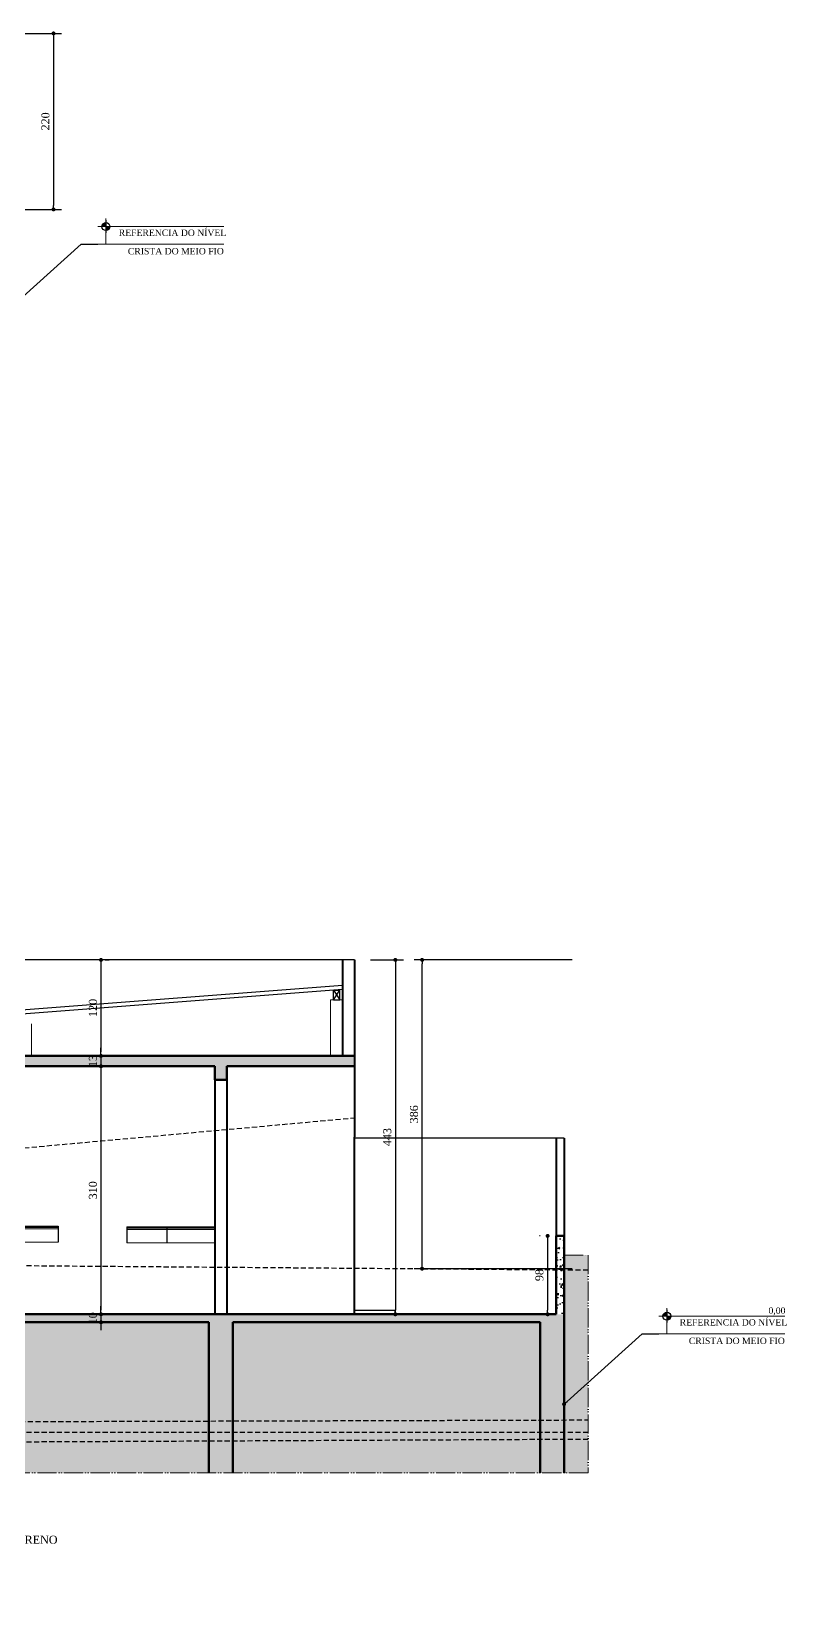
# Model space of a CAD drawing. Header units: centimetres. Extents: x -48696 to 156237, y -5617 to 29024.
# Drawn here: x -12012 to -11069, y 8699 to 10659 of the extents above; entities that cross this region are included whole.
import ezdxf
from ezdxf import colors
from ezdxf.entities.mleader import LeaderData, LeaderLine
from ezdxf.math import Vec2, Vec3

# ---------------------------------------------------------------- set-up
doc = ezdxf.new("R2010")
doc.units = ezdxf.units.CM
doc.linetypes.add('ACAD_ISO05W100', pattern=[33, 24, -3, 0, -3, 0, -3])
doc.linetypes.add('HIDDEN', pattern=[9.525, 6.35, -3.175])
for name, color, linetype in [('ACESSORIOS', 2, 'Continuous'), ('COZINHA', 2, 'Continuous'), ('Fechamento Varanda', 3, 'Continuous'), ('Hachuria - Moveis', 1, 'Continuous'), ('Piso', 55, 'Continuous'), ('PN010', 1, 'Continuous'), ('Portas-Cotas', 2, 'Continuous'), ('Projeção Janela - Viga', 1, 'HIDDEN'), ('Projeção perfil', 74, 'HIDDEN'), ('Texto', 2, 'Continuous')]:
    doc.layers.add(name, color=color, linetype=linetype)
for name, color, linetype, lineweight in [('COTAS', 7, 'Continuous', 0), ('Fachadas - Varanda', 3, 'Continuous', 30), ('Hachura', 1, 'Continuous', 9), ('Moveis', 1, 'Continuous', 9), ('Parede Baixa', 5, 'Continuous', 50), ('Parede Corte', 4, 'Continuous', 40), ('Perfil Natural-1', 241, 'HIDDEN', 25), ('Perfil Natural-2', 40, 'HIDDEN', 25), ('Perfil Natural-4', 150, 'HIDDEN', 25), ('Pisos Externos', 15, 'Continuous', 9), ('Portas - Janelas', 2, 'Continuous', 20), ('Projeção Balanço', 2, 'ACAD_ISO05W100', 20)]:
    doc.layers.add(name, color=color, linetype=linetype, lineweight=lineweight)
doc.styles.add('Valéria', font='romantic.ttf', dxfattribs={"height": 10})
doc.dimstyles.new('Cota - 50', dxfattribs={"dimtxt": 10, "dimasz": 5, "dimexe": 10, "dimexo": 20, "dimgap": 5, "dimtad": 1, "dimtxsty": 'Valéria', "dimblk": 'DOT', "dimcen": 0, "dimclrd": 12, "dimclre": 12, "dimclrt": 2, "dimazin": 2, "dimtfac": 1, "dimtix": 1, "dimtmove": 0, "dimatfit": 3, "dimldrblk": 'DOT', "dimfxl": 1, "dimarcsym": 0})
pattern_1 = [(95, (12298.988, -2525.092), (14.009465, 11.755338), [1.905, -20.955]), (40, (12298.988, -2525.092), (-16.001845, 11.017673), [1.524, -16.764058]), (145.451445, (12300.155, -2524.112), (-1.99238, 22.77301), [1.619001, -17.809024]), (91.1842, (12295.396, -2521.5), (22.141024, 16.195341), [2.8575, -31.4325]), (141.63556, (12297.24, -2520.15), (-0.708662, 34.282676), [2.428502, -26.71356]), (36.18415, (12295.396, -2521.5), (-0.708662, 34.282676), [2.285997, -25.145973]), (66, (12298.09, -2520.602), (17.951998, 3.489515), [1.905, -20.955]), (11, (12298.09, -2520.602), (-8.653993, 17.394119), [1.524, -16.764]), (116.451445, (12299.586, -2520.311), (9.298005, 20.883634), [1.619001, -17.808994]), (82.5, (12298.988, -2525.092), (-5.7605469, 6.1973414), [0, -16.5608, 0, -17.018, 0, -16.8275]), (52.5, (12298.988, -2525.092), (-2.3589727, 11.8087), [0, -9.7028, 0, -16.1798, 0, -6.4135]), (12.5, (12294.983, -2529.097), (9.9927863, 9.1826196), [0, -6.35, 0, -19.812, 0, -26.289]), (2.5, (12293.187, -2530.893), (8.6763904, 12.2722393), [0, -8.255, 0, -13.1572, 0, -18.669])]

# ---------------------------------------------------------------- blocks, each defined once
blk = doc.blocks.new('_Dot')
at = {"color": 0, "linetype": 'ByBlock', "lineweight": -2}
blk.add_line((-0.5, 0), (-1, 0), dxfattribs=at)
at = {"color": 0, "linetype": 'ByBlock', "const_width": 0.5}
blk.add_lwpolyline([(-0.25, 0, 1), (0.25, 0, 1)], format="xyb", close=True, dxfattribs=at)
blk = doc.blocks.new('*D743')
at = {"color": 12, "lineweight": -2, "transparency": 16777216}
for p, q in [((-11588.9, 9498.9), (-11547.8, 9498.9)), ((-11557.8, 9493.9), (-11557.8, 9060.9)), ((-11589.1, 9055.9), (-11547.8, 9055.9))]:
    blk.add_line(p, q, dxfattribs=at)
at = {"layer": 'Defpoints', "color": 0, "transparency": 16777216}
for p in [(-11608.9, 9498.9), (-11609.1, 9055.9), (-11557.8, 9055.9)]:
    blk.add_point(p, dxfattribs=at)
at = {"color": 12, "lineweight": -2, "transparency": 16777216, "xscale": 5, "yscale": 5, "zscale": 5}
for p, rotation in [((-11557.8, 9498.9), 90), ((-11557.8, 9055.9), 270)]:
    blk.add_blockref('_Dot', p, dxfattribs=dict(at, rotation=rotation))
at = {"color": 2, "transparency": 16777216, "insert": (-11567.9, 9277.4), "char_height": 10, "attachment_point": 5, "rotation": 90, "style": 'Valéria'}
blk.add_mtext('443', dxfattribs=at)
blk = doc.blocks.new('*D744')
at = {"color": 12, "lineweight": -2, "transparency": 16777216}
for p, q in [((-11337, 9498.9), (-11534.4, 9498.9)), ((-11524.4, 9117.9), (-11524.4, 9493.9)), ((-11337, 9112.9), (-11534.4, 9112.9))]:
    blk.add_line(p, q, dxfattribs=at)
at = {"layer": 'Defpoints', "color": 0, "transparency": 16777216}
for p in [(-11524.4, 9498.9), (-11317, 9498.9), (-11317, 9112.9)]:
    blk.add_point(p, dxfattribs=at)
at = {"color": 12, "lineweight": -2, "transparency": 16777216, "xscale": 5, "yscale": 5, "zscale": 5}
for p, rotation in [((-11524.4, 9498.9), 90), ((-11524.4, 9112.9), 270)]:
    blk.add_blockref('_Dot', p, dxfattribs=dict(at, rotation=rotation))
at = {"color": 2, "transparency": 16777216, "insert": (-11534.5, 9305.9), "char_height": 10, "attachment_point": 5, "rotation": 90, "style": 'Valéria'}
blk.add_mtext('386', dxfattribs=at)
blk = doc.blocks.new('*D745')
at = {"color": 12, "lineweight": -2, "transparency": 16777216}
for p, q in [((-12027.8, 10656.9), (-11974.8, 10656.9)), ((-11984.8, 10651.9), (-11984.8, 10441.9)), ((-12027.8, 10436.9), (-11974.8, 10436.9))]:
    blk.add_line(p, q, dxfattribs=at)
at = {"layer": 'Defpoints', "color": 0, "transparency": 16777216}
for p in [(-12047.8, 10656.9), (-12047.8, 10436.9), (-11984.8, 10436.9)]:
    blk.add_point(p, dxfattribs=at)
at = {"color": 12, "lineweight": -2, "transparency": 16777216, "xscale": 5, "yscale": 5, "zscale": 5}
for p, rotation in [((-11984.8, 10656.9), 90), ((-11984.8, 10436.9), 270)]:
    blk.add_blockref('_Dot', p, dxfattribs=dict(at, rotation=rotation))
at = {"color": 2, "transparency": 16777216, "insert": (-11994.9, 10546.9), "char_height": 10, "attachment_point": 5, "rotation": 90, "style": 'Valéria'}
blk.add_mtext('220', dxfattribs=at)
blk = doc.blocks.new('*D757')
at = {"color": 12, "lineweight": -2, "transparency": 16777216}
for p, q in [((-11925.5, 9493.9), (-11925.5, 9383.9)), ((-11920.4, 9498.9), (-11915.5, 9498.9)), ((-11920.4, 9378.9), (-11915.5, 9378.9))]:
    blk.add_line(p, q, dxfattribs=at)
at = {"layer": 'Defpoints', "color": 0, "transparency": 16777216}
for p in [(-11940.4, 9498.9), (-11940.4, 9378.9), (-11925.5, 9378.9)]:
    blk.add_point(p, dxfattribs=at)
at = {"color": 12, "lineweight": -2, "transparency": 16777216, "xscale": 5, "yscale": 5, "zscale": 5}
for p, rotation in [((-11925.5, 9498.9), 90), ((-11925.5, 9378.9), 270)]:
    blk.add_blockref('_Dot', p, dxfattribs=dict(at, rotation=rotation))
at = {"color": 2, "transparency": 16777216, "insert": (-11935.6, 9438.9), "char_height": 10, "attachment_point": 5, "rotation": 90, "style": 'Valéria'}
blk.add_mtext('120', dxfattribs=at)
blk = doc.blocks.new('*D758')
at = {"color": 12, "lineweight": -2, "transparency": 16777216}
for p, q in [((-11925.5, 9383.9), (-11925.5, 9388.9)), ((-11925.5, 9378.9), (-11925.5, 9365.9)), ((-11920.4, 9378.9), (-11915.5, 9378.9)), ((-11945.5, 9365.9), (-11935.5, 9365.9)), ((-11925.5, 9360.9), (-11925.5, 9355.9))]:
    blk.add_line(p, q, dxfattribs=at)
at = {"layer": 'Defpoints', "color": 0, "transparency": 16777216}
for p in [(-11940.4, 9378.9), (-11925.5, 9365.9), (-11925.5, 9365.9)]:
    blk.add_point(p, dxfattribs=at)
at = {"color": 12, "lineweight": -2, "transparency": 16777216, "xscale": 5, "yscale": 5, "zscale": 5}
for p, rotation in [((-11925.5, 9378.9), 270), ((-11925.5, 9365.9), 90)]:
    blk.add_blockref('_Dot', p, dxfattribs=dict(at, rotation=rotation))
at = {"color": 2, "transparency": 16777216, "insert": (-11935.6, 9372.4), "char_height": 10, "attachment_point": 5, "rotation": 90, "style": 'Valéria'}
blk.add_mtext('13', dxfattribs=at)
blk = doc.blocks.new('*D761')
at = {"color": 12, "lineweight": -2, "transparency": 16777216}
for p, q in [((-11377, 9153.9), (-11377.6, 9153.9)), ((-11367.6, 9148.9), (-11367.6, 9060.9)), ((-11377, 9055.9), (-11377.6, 9055.9))]:
    blk.add_line(p, q, dxfattribs=at)
at = {"layer": 'Defpoints', "color": 0, "transparency": 16777216}
for p in [(-11357, 9153.9), (-11367.6, 9055.9), (-11357, 9055.9)]:
    blk.add_point(p, dxfattribs=at)
at = {"color": 12, "lineweight": -2, "transparency": 16777216, "xscale": 5, "yscale": 5, "zscale": 5}
for p, rotation in [((-11367.6, 9153.9), 90), ((-11367.6, 9055.9), 270)]:
    blk.add_blockref('_Dot', p, dxfattribs=dict(at, rotation=rotation))
at = {"color": 2, "transparency": 16777216, "insert": (-11377.8, 9104.9), "char_height": 10, "attachment_point": 5, "rotation": 90, "style": 'Valéria'}
blk.add_mtext('98', dxfattribs=at)
blk = doc.blocks.new('*D762')
at = {"color": 12, "lineweight": -2, "transparency": 16777216}
for p, q in [((-11945.5, 9365.9), (-11935.5, 9365.9)), ((-11925.5, 9360.9), (-11925.5, 9060.9)), ((-11905.5, 9055.9), (-11915.5, 9055.9))]:
    blk.add_line(p, q, dxfattribs=at)
at = {"layer": 'Defpoints', "color": 0, "transparency": 16777216}
for p in [(-11925.5, 9365.9), (-11925.5, 9055.9), (-11925.5, 9055.9)]:
    blk.add_point(p, dxfattribs=at)
at = {"color": 12, "lineweight": -2, "transparency": 16777216, "xscale": 5, "yscale": 5, "zscale": 5}
for p, rotation in [((-11925.5, 9365.9), 90), ((-11925.5, 9055.9), 270)]:
    blk.add_blockref('_Dot', p, dxfattribs=dict(at, rotation=rotation))
at = {"color": 2, "transparency": 16777216, "insert": (-11935.6, 9210.9), "char_height": 10, "attachment_point": 5, "rotation": 90, "style": 'Valéria'}
blk.add_mtext('310', dxfattribs=at)
blk = doc.blocks.new('*D763')
at = {"color": 12, "lineweight": -2, "transparency": 16777216}
for p, q in [((-11925.5, 9060.9), (-11925.5, 9065.9)), ((-11925.5, 9055.9), (-11925.5, 9045.9)), ((-11925.5, 9040.9), (-11925.5, 9035.9)), ((-11905.5, 9055.9), (-11915.5, 9055.9)), ((-11905.5, 9045.9), (-11915.5, 9045.9))]:
    blk.add_line(p, q, dxfattribs=at)
at = {"layer": 'Defpoints', "color": 0, "transparency": 16777216}
for p in [(-11925.5, 9055.9), (-11925.5, 9045.9), (-11925.5, 9045.9)]:
    blk.add_point(p, dxfattribs=at)
at = {"color": 12, "lineweight": -2, "transparency": 16777216, "xscale": 5, "yscale": 5, "zscale": 5}
for p, rotation in [((-11925.5, 9055.9), 270), ((-11925.5, 9045.9), 90)]:
    blk.add_blockref('_Dot', p, dxfattribs=dict(at, rotation=rotation))
at = {"color": 2, "transparency": 16777216, "insert": (-11935.6, 9050.9), "char_height": 10, "attachment_point": 5, "rotation": 90, "style": 'Valéria'}
blk.add_mtext('10', dxfattribs=at)

msp = doc.modelspace()

# ---------------------------------------------------------------- hatches: boundary and pattern name
at = {"layer": 'Hachura'}
h = msp.add_hatch(dxfattribs=at)
h.set_pattern_fill('EARTH', color=256, scale=2, angle=45)
h.set_pattern_definition([(45, (12298.988, -2525.092), (2e-15, 17.960512), [12.7, -12.7]), (45, (12295.62, -2521.724), (2e-15, 17.960512), [12.7, -12.7]), (45, (12292.253, -2518.357), (2e-15, 17.960512), [12.7, -12.7]), (135, (12292.253, -2516.112), (-17.960512, 2e-15), [12.7, -12.7]), (135, (12295.62, -2512.744), (-17.960512, 2e-15), [12.7, -12.7]), (135, (12298.988, -2509.377), (-17.960512, 2e-15), [12.7, -12.7])])
h.paths.add_polyline_path([(-12973.29094, 9045.94246), (-13435.70209, 9045.94246), (-13435.70209, 8857.94246), (-12973.29094, 8857.94246)])
h.paths.add_polyline_path([(-13465.70209, 9045.94246), (-13738.12051, 9045.94246), (-13738.12051, 8857.94246), (-13465.70209, 8857.94246)])
h.paths.add_polyline_path([(-13768.12051, 9055.94246), (-13768.12051, 9129.94246), (-13798.12051, 9129.94246), (-13798.12051, 8857.94246), (-13768.12051, 8857.94246)])
h.paths.add_polyline_path([(-12490.75107, 9045.94246), (-12943.29094, 9045.94246), (-12943.29094, 8857.94246), (-12490.75107, 8857.94246)])
h.paths.add_polyline_path([(-12135.7833, 9045.94246), (-12460.75107, 9045.94246), (-12460.75107, 8857.94246), (-12135.7833, 8857.94246)])
h.paths.add_polyline_path([(-11790.69312, 9045.94246), (-12105.7833, 9045.94246), (-12105.7833, 8857.94246), (-11790.69312, 8857.94246)])
h.paths.add_polyline_path([(-11377.01747, 9045.94246), (-11760.69312, 9045.94246), (-11760.69312, 8857.94246), (-11377.01747, 8857.94246)])
h.paths.add_polyline_path([(-11317.01747, 9129.94246), (-11347.01747, 9129.94246), (-11347.01747, 9055.94246), (-11347.01747, 8857.94246), (-11317.01747, 8857.94246)])
at = {"layer": 'Portas - Janelas'}
h = msp.add_hatch(color=256, dxfattribs=at)
edge = h.paths.add_edge_path()
edge.add_arc((-11919.33038, 10415.43727), 5, 90, 180)
edge.add_line((-11924.33038, 10415.43727), (-11919.33038, 10415.43727))
edge.add_line((-11919.33038, 10415.43727), (-11919.33038, 10420.43727))
edge = h.paths.add_edge_path()
edge.add_arc((-11919.33038, 10415.43727), 5, 270, 360)
edge.add_line((-11914.33038, 10415.43727), (-11919.33038, 10415.43727))
edge.add_line((-11919.33038, 10415.43727), (-11919.33038, 10410.43727))
h = msp.add_hatch(color=256, dxfattribs=at)
edge = h.paths.add_edge_path()
edge.add_arc((-11218.58835, 9053.50006), 5, 90, 180)
edge.add_line((-11223.58835, 9053.50006), (-11218.58835, 9053.50006))
edge.add_line((-11218.58835, 9053.50006), (-11218.58835, 9058.50006))
edge = h.paths.add_edge_path()
edge.add_arc((-11218.58835, 9053.50006), 5, 270, 360)
edge.add_line((-11213.58835, 9053.50006), (-11218.58835, 9053.50006))
edge.add_line((-11218.58835, 9053.50006), (-11218.58835, 9048.50006))
at = {"layer": 'Portas-Cotas'}
h = msp.add_hatch(dxfattribs=at)
h.set_pattern_fill('AR-CONC', color=256, scale=0.1, angle=45)
h.set_pattern_definition([(95, (12298.988, -2542.092), (14.009465, 11.755338), [1.905, -20.955]), (40, (12298.988, -2542.092), (-16.001845, 11.017673), [1.524, -16.764058]), (145.451445, (12300.155, -2541.112), (-1.99238, 22.77301), [1.619001, -17.809024]), (91.1842, (12295.396, -2538.5), (22.141024, 16.195341), [2.8575, -31.4325]), (141.63556, (12297.24, -2537.15), (-0.708662, 34.282676), [2.428502, -26.71356]), (36.18415, (12295.396, -2538.5), (-0.708662, 34.282676), [2.285997, -25.145973]), (66, (12298.09, -2537.602), (17.951998, 3.489515), [1.905, -20.955]), (11, (12298.09, -2537.602), (-8.653993, 17.394119), [1.524, -16.764]), (116.451445, (12299.586, -2537.311), (9.298005, 20.883634), [1.619001, -17.808994]), (82.5, (12298.988, -2542.092), (-5.7605469, 6.1973414), [0, -16.5608, 0, -17.018, 0, -16.8275]), (52.5, (12298.988, -2542.092), (-2.3589727, 11.8087), [0, -9.7028, 0, -16.1798, 0, -6.4135]), (12.5, (12294.983, -2546.097), (9.9927863, 9.1826196), [0, -6.35, 0, -19.812, 0, -26.289]), (2.5, (12293.187, -2547.893), (8.6763904, 12.2722393), [0, -8.255, 0, -13.1572, 0, -18.669])])
h.paths.add_polyline_path([(-11608.9628, 9378.94246), (-13457.6252, 9378.94246), (-13457.6252, 9348.94246), (-13442.59453, 9348.94246), (-13442.59453, 9365.94246), (-12963.29094, 9365.94246), (-12963.29094, 9348.94246), (-12953.29094, 9348.94246), (-12953.29094, 9365.94246), (-12488.25015, 9365.94246), (-12488.25015, 9348.94246), (-12463.25199, 9348.94246), (-12463.25199, 9365.94246), (-12128.2833, 9365.94246), (-12128.2833, 9348.94246), (-12113.2833, 9348.94246), (-12113.2833, 9365.94246), (-11783.19312, 9365.94246), (-11783.19312, 9348.94246), (-11768.19312, 9348.94246), (-11768.19312, 9365.94246), (-11608.96658, 9365.94246)])
h = msp.add_hatch(dxfattribs=at)
h.set_pattern_fill('AR-CONC', color=256, scale=0.1, angle=45)
h.set_pattern_definition(pattern_1)
h.paths.add_polyline_path([(-12943.29094, 9045.94246), (-12490.75107, 9045.94246), (-12490.75107, 8857.94246), (-12460.75107, 8857.94246), (-12460.75107, 9045.94246), (-12135.7833, 9045.94246), (-12135.7833, 8857.94246), (-12105.7833, 8857.94246), (-12105.7833, 9045.94246), (-11790.69312, 9045.94246), (-11790.69312, 8857.94246), (-11760.69312, 8857.94246), (-11760.69312, 9045.94246), (-11377.01747, 9045.94246), (-11377.01747, 8857.94246), (-11347.01747, 8857.94246), (-11347.01747, 9055.94246), (-13752.75291, 9055.94246), (-13752.75291, 9153.94246), (-13768.12051, 9153.94246), (-13768.12051, 9055.94246), (-13768.12051, 8857.94246), (-13738.12051, 8857.94246), (-13738.12051, 9045.94246), (-13465.70209, 9045.94246), (-13465.70209, 8857.94246), (-13435.70209, 8857.94246), (-13435.70209, 9045.94246), (-12973.29094, 9045.94246), (-12973.29094, 8857.94246), (-12943.29094, 8857.94246)])
h = msp.add_hatch(dxfattribs=at)
h.set_pattern_fill('AR-CONC', color=256, scale=0.1, angle=45)
h.set_pattern_definition(pattern_1)
edge = h.paths.add_edge_path()
edge.add_line((-11357.01749, 9153.94246), (-11357.01749, 9055.94246))
edge.add_line((-11347.01747, 9055.94246), (-11347.01747, 9153.94246))
edge.add_line((-11357.01749, 9153.94246), (-11347.01747, 9153.94246))

# ---------------------------------------------------------------- linework, layer by layer
for p, q in [((-11609.06167, 9060.94246), (-11558.19496, 9060.94246)), ((-11558.19496, 9055.94246), (-11558.19496, 9060.94246)), ((-11609.06167, 9055.94246), (-11558.19496, 9055.94246))]:
    msp.add_line(p, q)
at = {"layer": 'ACESSORIOS'}
for p, q in [((-11608.92791, 9498.94246), (-13457.6252, 9498.94246)), ((-11623.93725, 9466.82108), (-12030.34689, 9435.44157)), ((-11623.93871, 9461.80609), (-12029.96197, 9430.45641)), ((-11979.16914, 9164.94246), (-11979.16802, 9162.94928)), ((-11893.07797, 9164.1319), (-11893.07681, 9162.06348))]:
    msp.add_line(p, q, dxfattribs=at)
at = {"layer": 'COTAS'}
for p, q in [((-11772.09789, 10393.43727), (-11929.33038, 10393.43727)), ((-11071.35586, 9031.50006), (-11228.58835, 9031.50006))]:
    msp.add_line(p, q, dxfattribs=at)
at = {"layer": 'COZINHA'}
for p, q in [((-12113.17057, 9162.87404), (-11979.17001, 9162.94928)), ((-12113.16815, 9164.94246), (-11979.16943, 9164.94246)), ((-11893.08038, 9162.06348), (-11783.19312, 9162.12518)), ((-11893.07797, 9164.1319), (-11783.19312, 9164.1319))]:
    msp.add_line(p, q, dxfattribs=at)
at = {"layer": 'Fachadas - Varanda'}
msp.add_line((-11347.01747, 9275.94246), (-11608.9977, 9275.94246), dxfattribs=at)
at = {"layer": 'Fechamento Varanda'}
for p, q in [((-11635.16616, 9460.9392), (-11627.16616, 9460.9392)), ((-11635.16616, 9448.9392), (-11635.16616, 9460.9392)), ((-11635.16616, 9448.9392), (-11627.16616, 9448.9392)), ((-11627.16616, 9448.9392), (-11627.16616, 9460.9392))]:
    msp.add_line(p, q, dxfattribs=at)
at = {"layer": 'Hachura'}
for p, q in [((-11929.33038, 10415.43727), (-11772.09789, 10415.43727)), ((-11919.33038, 10393.43727), (-11919.33038, 10425.43727)), ((-11218.58835, 9031.50006), (-11218.58835, 9063.50006)), ((-11228.58835, 9053.50006), (-11071.35586, 9053.50006))]:
    msp.add_line(p, q, dxfattribs=at)
at = {"layer": 'Hachuria - Moveis'}
for centre in [(-11919.33038, 10415.43727), (-11218.58835, 9053.50006)]:
    msp.add_circle(centre, 5, dxfattribs=at)
at = {"layer": 'Moveis'}
for p, q in [((-12113.19539, 9145.94246), (-11979.17495, 9145.94246)), ((-11893.10521, 9145.1319), (-11783.19312, 9145.1319))]:
    msp.add_line(p, q, dxfattribs=at)
at = {"layer": 'Parede Baixa'}
for p, q in [((-11608.9628, 9378.94246), (-13457.6252, 9378.94246)), ((-11783.19312, 9365.94246), (-12113.2833, 9365.94246)), ((-11783.19312, 9365.94246), (-11783.19312, 9348.94246)), ((-11768.19312, 9348.94246), (-11768.19312, 9365.94246)), ((-11608.96658, 9365.94246), (-11768.19312, 9365.94246)), ((-11783.19312, 9348.94246), (-11768.19312, 9348.94246)), ((-11357.01749, 9153.94246), (-11347.01747, 9153.94246)), ((-11357.01749, 9153.94246), (-11357.01749, 9055.94246)), ((-11347.01747, 9055.94246), (-11347.01747, 9153.94246)), ((-11357.01749, 9055.94246), (-13752.75291, 9055.94246)), ((-11790.69312, 9045.94246), (-12105.7833, 9045.94246)), ((-11790.69312, 9045.94246), (-11790.69312, 8857.94246)), ((-11377.01747, 9045.94246), (-11760.69312, 9045.94246)), ((-11760.69312, 9045.94246), (-11760.69312, 8857.94246)), ((-11377.01747, 9045.94246), (-11377.01747, 8857.94246)), ((-11347.01747, 9055.94246), (-11347.01747, 8857.94246))]:
    msp.add_line(p, q, dxfattribs=at)
at = {"layer": 'Parede Corte'}
for p, q in [((-11623.92791, 9498.94682), (-11623.9628, 9378.94246)), ((-11608.92791, 9498.94246), (-11609.05673, 9055.94246)), ((-11783.19312, 9365.94246), (-11783.19312, 9055.94246)), ((-11768.19312, 9365.94246), (-11768.19312, 9055.94246)), ((-11357.01749, 9275.94246), (-11357.01749, 9153.94246)), ((-11347.01747, 9275.94246), (-11347.01747, 9153.94246))]:
    msp.add_line(p, q, dxfattribs=at)
at = {"layer": 'Perfil Natural-1'}
msp.add_line((-13798.12051, 8916.70297), (-11317.01747, 8923.87376), dxfattribs=at)
at = {"layer": 'Perfil Natural-2'}
msp.add_lwpolyline([(-11317.01747, 8899.57126), (-13798.12051, 8887.63569)], dxfattribs=at)
at = {"layer": 'Perfil Natural-4'}
msp.add_lwpolyline([(-11317.01747, 8907.9851), (-12594.86101, 8907.9851), (-13798.12051, 8898.59755)], dxfattribs=at)
at = {"layer": 'Piso'}
for p, q in [((-11635.16616, 9448.9392), (-11627.16616, 9460.9392)), ((-11635.16616, 9460.9392), (-11627.16616, 9448.9392))]:
    msp.add_line(p, q, dxfattribs=at)
at = {"layer": 'PN010'}
for p, q in [((-11919.33038, 10423.43727), (-11919.33038, 10407.43727)), ((-12113.16699, 9165.94246), (-11979.16914, 9165.94246)), ((-11979.17001, 9162.94928), (-11979.17001, 9145.94246)), ((-11979.16914, 9165.94246), (-11979.16914, 9164.94246)), ((-11893.07681, 9162.06348), (-11893.10521, 9145.1319)), ((-11893.07681, 9165.1319), (-11893.07797, 9164.1319)), ((-11893.07681, 9165.1319), (-11783.19312, 9165.1319)), ((-11843.19312, 9165.1319), (-11843.19312, 9145.1319)), ((-11218.58835, 9061.50006), (-11218.58835, 9045.50006))]:
    msp.add_line(p, q, dxfattribs=at)
at = {"layer": 'Portas - Janelas'}
for p, q in [((-11638.66616, 9448.9392), (-11638.66616, 9378.9392)), ((-11638.66616, 9448.9392), (-11635.16616, 9448.9392)), ((-11623.94245, 9448.9392), (-11627.16616, 9448.9392)), ((-12012.46197, 9418.94247), (-12012.46197, 9378.94247))]:
    msp.add_line(p, q, dxfattribs=at)
at = {"layer": 'Projeção Balanço'}
for p, q in [((-11347.01747, 9129.94246), (-11317.01747, 9129.94246)), ((-11317.01747, 9129.94246), (-11317.01747, 8857.94246)), ((-11317.01747, 8857.94246), (-13798.12051, 8857.94246))]:
    msp.add_line(p, q, dxfattribs=at)
at = {"layer": 'Projeção Janela - Viga'}
msp.add_line((-11317.01747, 9110.88614), (-13768.12051, 9129.9354), dxfattribs=at)
at = {"layer": 'Projeção perfil'}
msp.add_lwpolyline([(-13768.12051, 9146.68339), (-12761.41514, 9196.68339), (-11608.99029, 9301.42061)], dxfattribs=at)

# ---------------------------------------------------------------- texts
at = {"layer": 'Texto', "char_height": 8, "style": 'Valéria'}
for s, insert, attachment_point in [('  REFERENCIA DO NÍVEL', (-11909.34049, 10411.71812), 1), ('  CRISTA DO MEIO FIO', (-11772.09789, 10388.67466), 3), ('  0,00', (-11097.69906, 9064.59123), 1), ('  REFERENCIA DO NÍVEL', (-11208.59846, 9049.78091), 1), ('  CRISTA DO MEIO FIO', (-11071.35586, 9026.73746), 3)]:
    msp.add_mtext(s, dxfattribs=dict(at, insert=insert, attachment_point=attachment_point))

# ---------------------------------------------------------------- dimensions: what is measured, and where the dimension line sits
for base, p1, p2, picture, middle in [((-11984.77491, 10436.94531), (-12047.7595, 10656.94531), (-12047.7595, 10436.94531), '*D745', (-11994.88586, 10546.94531)), ((-11925.50787, 9378.94246), (-11940.42107, 9498.94246), (-11940.42107, 9378.94246), '*D757', (-11935.61882, 9438.94246)), ((-11557.76456, 9055.94246), (-11608.92791, 9498.94246), (-11609.06167, 9055.94246), '*D743', (-11567.86811, 9277.44246)), ((-11524.39941, 9498.94246), (-11317.01747, 9112.94246), (-11317.01747, 9498.94246), '*D744', (-11534.54734, 9305.94246)), ((-11925.50787, 9055.94246), (-11925.50787, 9365.94246), (-11925.50787, 9055.94246), '*D762', (-11935.61882, 9210.94246)), ((-11367.58806, 9055.94246), (-11357.01749, 9153.94246), (-11357.01749, 9055.94246), '*D761', (-11377.75078, 9104.94246))]:
    dim = msp.add_linear_dim(base=base, p1=p1, p2=p2, angle=90, dimstyle='Cota - 50')
    dim.commit()
    dim.dimension.update_dxf_attribs({"geometry": picture, "text_midpoint": middle})
for base, p1, p2, picture, middle in [((-11925.50787, 9365.94246), (-11940.42107, 9378.94246), (-11925.50787, 9365.94246), '*D758', (-11935.61142, 9372.44246)), ((-11925.50787, 9045.94246), (-11925.50787, 9055.94246), (-11925.50787, 9045.94246), '*D763', (-11935.61882, 9050.94246))]:
    dim = msp.add_linear_dim(base=base, p1=p1, p2=p2, angle=90, dimstyle='Cota - 50', override={"dimtmove": 1})
    dim.commit()
    dim.dimension.update_dxf_attribs({"geometry": picture, "text_midpoint": middle})

# ---------------------------------------------------------------- leaders
at = {"layer": 'COTAS'}
ml = msp.add_multileader_mtext('Standard', dxfattribs=at)
ml.set_content('PERFIL NATURAL DO TERRENO \\PCORTE', color=2, style='Valéria')
ml.set_leader_properties(color=15)
ml.set_arrow_properties(name='DOT')
ml.build(insert=Vec2(0, 0))
ml.multileader.update_dxf_attribs({"dogleg_length": 5, "arrow_head_size": 5})
ctx = ml.context
ctx.base_point, ctx.char_height, ctx.arrow_head_size, ctx.plane_origin = Vec3(-12207.07881, 8774.07277), 10, 5, Vec3(-12212.07881, 9077.92794)
notes = []
notes.append((ctx, [(0, (1, 1, 0), (-12212.07881, 8774.07277), (1, 0), 5, [(0, [(-12212.20593, 9117.84329)], 0, [])])]))
ctx.mtext.insert, ctx.mtext.flow_direction = Vec3(-12205.07881, 8779.17632), 5
at = {"layer": 'Pisos Externos'}
ml = msp.add_multileader_mtext('Standard', dxfattribs=at)
ml.set_content('', color=2, style='Valéria')
ml.set_leader_properties(color=15)
ml.set_arrow_properties(name='DOT')
ml.build(insert=Vec2(0, 0))
ml.multileader.update_dxf_attribs({"dogleg_length": 5, "arrow_head_size": 5})
ctx = ml.context
ctx.base_point, ctx.char_height, ctx.arrow_head_size, ctx.plane_origin = Vec3(-11929.33038, 10393.43727), 10, 5, Vec3(-11956.07817, 10345.47864)
notes.append((ctx, [(1, (1, 1, 0), (-11950.36844, 10393.43727), (1, 0), 21.03806, [(0, [(-12047.7595, 10305.55359)], 0, [])])]))
ctx.mtext.insert, ctx.mtext.flow_direction = Vec3(-11927.33038, 10398.43727), 5
ml = msp.add_multileader_mtext('Standard', dxfattribs=at)
ml.set_content('', color=2, style='Valéria')
ml.set_leader_properties(color=15)
ml.set_arrow_properties(name='DOT')
ml.build(insert=Vec2(0, 0))
ml.multileader.update_dxf_attribs({"dogleg_length": 5, "arrow_head_size": 5})
ctx = ml.context
ctx.base_point, ctx.char_height, ctx.arrow_head_size, ctx.plane_origin = Vec3(-11228.58835, 9031.50006), 10, 5, Vec3(-11255.33614, 8983.54143)
notes.append((ctx, [(1, (1, 1, 0), (-11249.62641, 9031.50006), (1, 0), 21.03806, [(0, [(-11347.01747, 8943.61638)], 0, [])])]))
ctx.mtext.insert, ctx.mtext.flow_direction = Vec3(-11226.58835, 9036.50006), 5
for ctx, leaders in notes:
    for number, flags, end, landing, length, lines in leaders:
        leader = LeaderData()
        leader.index, (leader.has_last_leader_line, leader.has_dogleg_vector, leader.attachment_direction) = number, flags
        leader.last_leader_point, leader.dogleg_vector, leader.dogleg_length = Vec3(end), Vec3(landing), length
        for number, points, colour, breaks in lines:
            line = LeaderLine()
            line.index, line.vertices, line.color, line.breaks = number, Vec3.list(points), colors.encode_raw_color(colour), breaks
            leader.lines.append(line)
        ctx.leaders.append(leader)

doc.saveas('drawing.dxf')
